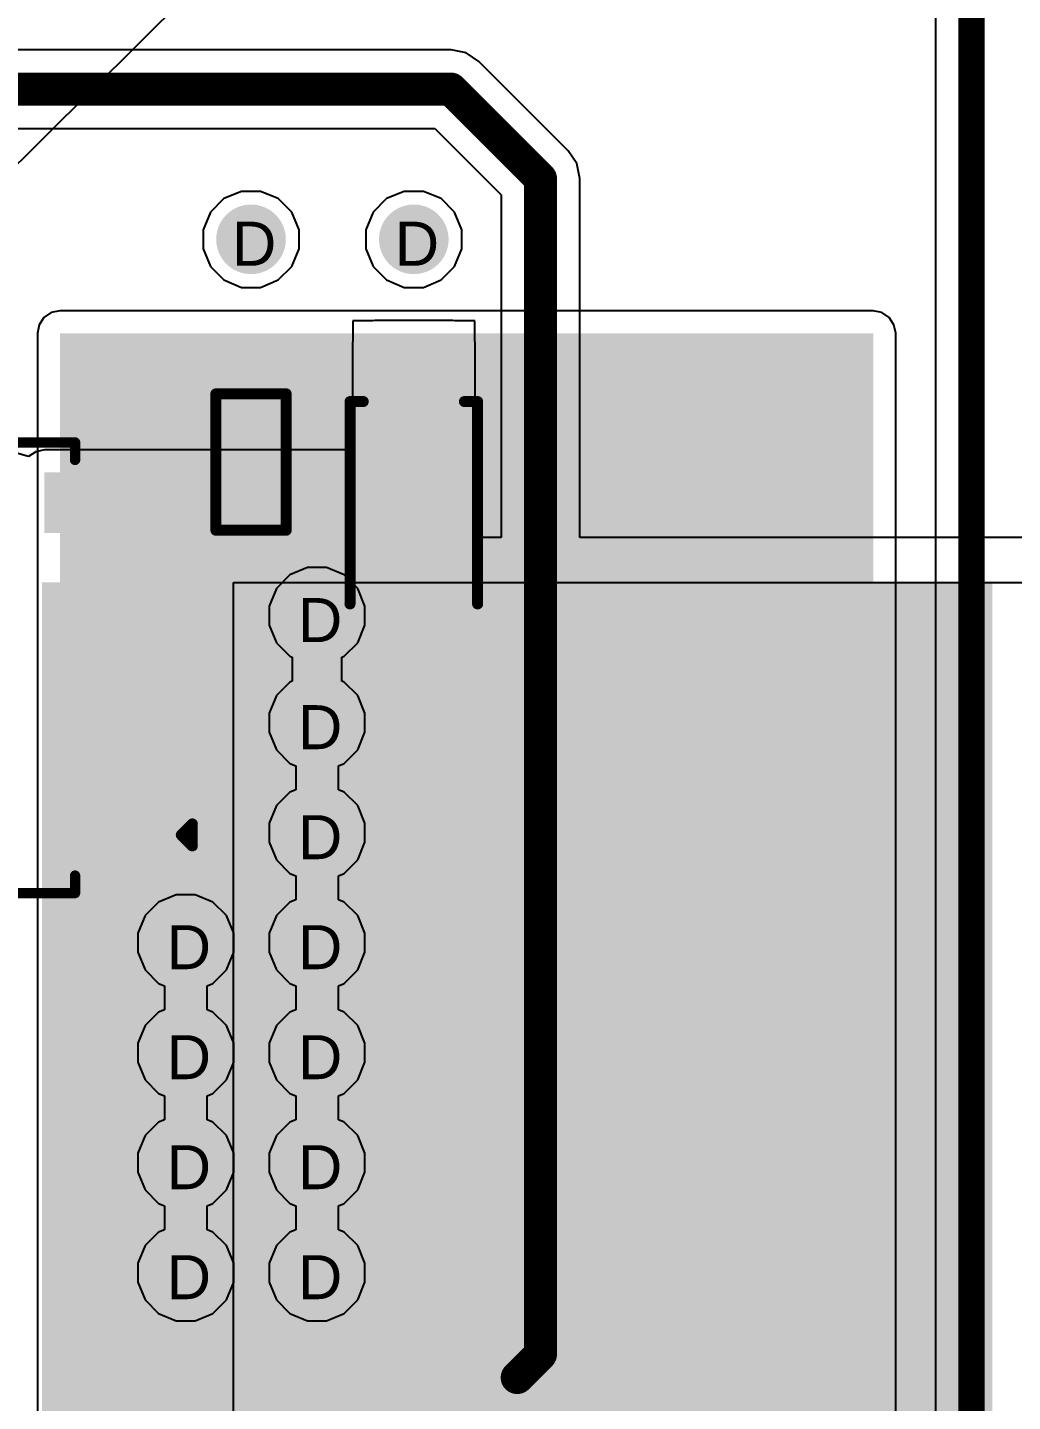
# Model space of a CAD drawing. Header units: inches. Extents: x 0 to 5401, y 0 to 5414.
# Drawn here: x 14.72 to 26.09, y 59.27 to 75.13 of the extents above; entities that cross this region are included whole.
import ezdxf

# ---------------------------------------------------------------- set-up
doc = ezdxf.new("R2010")
doc.units = ezdxf.units.IN
for name, color, linetype in [('Bottom Layer', 5, 'Continuous'), ('Bottom Solder', 6, 'Continuous'), ('Drill Drawing', 1, 'Continuous'), ('Layer 1', 16, 'Continuous'), ('Layer 2', 76, 'Continuous'), ('Top Layer', 1, 'Continuous'), ('Top Overlay', 2, 'Continuous'), ('Top Paste', 8, 'Continuous'), ('Top Solder', 216, 'Continuous'), ('Via Holes', 16, 'Continuous')]:
    doc.layers.add(name, color=color, linetype=linetype)
doc.styles.add('Arial', font='', dxfattribs={"height": 0.2})
doc.styles.get('Arial').set_extended_font_data('Arial')

# ---------------------------------------------------------------- blocks, each defined once
blk = doc.blocks.new('P____PAK_SO_8_1')
at = {"layer": 'Top Layer'}
for points in [[(-1.388, 2.255), (-1.388, 1.555), (-2.538, 1.555), (-2.538, 2.255)], [(-1.392, 0.985), (-1.392, 0.285), (-2.542, 0.285), (-2.542, 0.985)], [(-1.392, -0.285), (-1.392, -0.985), (-2.542, -0.985), (-2.542, -0.285)], [(-1.388, -1.555), (-1.388, -2.255), (-2.538, -2.255), (-2.538, -1.555)]]:
    blk.add_hatch(color=1, dxfattribs=at).paths.add_polyline_path(points)
at = {"layer": 'Top Paste'}
for points in [[(-1.388, 2.255), (-1.388, 1.555), (-2.538, 1.555), (-2.538, 2.255)], [(-1.392, 0.985), (-1.392, 0.285), (-2.542, 0.285), (-2.542, 0.985)], [(-1.392, -0.285), (-1.392, -0.985), (-2.542, -0.985), (-2.542, -0.285)], [(-1.388, -1.555), (-1.388, -2.255), (-2.538, -2.255), (-2.538, -1.555)]]:
    blk.add_hatch(color=8, dxfattribs=at).paths.add_polyline_path(points)
at = {"layer": 'Top Solder'}
for points in [[(-1.337, 2.306), (-1.337, 1.504), (-2.588, 1.504), (-2.588, 2.306)], [(-1.342, 1.036), (-1.342, 0.234), (-2.593, 0.234), (-2.593, 1.036)], [(-1.342, -0.234), (-1.342, -1.036), (-2.593, -1.036), (-2.593, -0.234)], [(-1.337, -1.504), (-1.337, -2.306), (-2.588, -2.306), (-2.588, -1.504)]]:
    blk.add_hatch(color=216, dxfattribs=at).paths.add_polyline_path(points)
at = {"layer": 'Top Overlay'}
for points in [[(-1.447, 2.601, 0.12, 0.12, 0), (-1.447, 2.4, 0.12, 0.12, 0)], [(2.853, 2.601, 0.12, 0.12, 0), (-1.447, 2.601, 0.12, 0.12, 0)], [(-2.801, 2.057, 0.127, 0.127, 0), (-2.801, 1.803, 0.127, 0.127, 0)], [(-2.674, 1.93, 0.127, 0.127, 0), (-2.801, 2.057, 0.127, 0.127, 0)], [(-2.674, 1.93, 0.127, 0.127, 0), (-2.801, 1.803, 0.127, 0.127, 0)], [(-1.447, -2.4, 0.12, 0.12, 0), (-1.447, -2.601, 0.12, 0.12, 0)], [(2.853, -2.601, 0.12, 0.12, 0), (-1.447, -2.601, 0.12, 0.12, 0)]]:
    blk.add_lwpolyline(points, format="xyseb", dxfattribs=at)
for points in [[(-1.477, 2.601, 0.06, 0.06, 1), (-1.417, 2.601, 0.06, 0.06, 1)], [(-1.477, 2.601, 0.06, 0.06, 1), (-1.417, 2.601, 0.06, 0.06, 1)], [(-1.477, 2.4, 0.06, 0.06, 1), (-1.417, 2.4, 0.06, 0.06, 1)], [(-2.833, 2.057, 0.0635, 0.0635, 1), (-2.769, 2.057, 0.0635, 0.0635, 1)], [(-2.833, 2.057, 0.0635, 0.0635, 1), (-2.769, 2.057, 0.0635, 0.0635, 1)], [(-2.706, 1.93, 0.0635, 0.0635, 1), (-2.642, 1.93, 0.0635, 0.0635, 1)], [(-2.706, 1.93, 0.0635, 0.0635, 1), (-2.642, 1.93, 0.0635, 0.0635, 1)], [(-2.833, 1.803, 0.0635, 0.0635, 1), (-2.769, 1.803, 0.0635, 0.0635, 1)], [(-2.833, 1.803, 0.0635, 0.0635, 1), (-2.769, 1.803, 0.0635, 0.0635, 1)], [(-1.477, -2.4, 0.06, 0.06, 1), (-1.417, -2.4, 0.06, 0.06, 1)], [(-1.477, -2.601, 0.06, 0.06, 1), (-1.417, -2.601, 0.06, 0.06, 1)], [(-1.477, -2.601, 0.06, 0.06, 1), (-1.417, -2.601, 0.06, 0.06, 1)]]:
    blk.add_lwpolyline(points, format="xyseb", close=True, dxfattribs=at)
at = {"layer": 'Top Solder'}
blk.add_line((2.629, -2.439), (-5387.451, -5346.576), dxfattribs=at)
blk = doc.blocks.new('R___0402_2')
at = {"layer": 'Top Layer'}
for points in [[(-0.699, -0.318), (-0.699, 0.317), (-0.241, 0.317), (-0.241, -0.318)], [(0.241, -0.318), (0.241, 0.317), (0.699, 0.317), (0.699, -0.318)]]:
    blk.add_hatch(color=1, dxfattribs=at).paths.add_polyline_path(points)
at = {"layer": 'Top Paste'}
for points in [[(-0.699, -0.318), (-0.699, 0.317), (-0.241, 0.317), (-0.241, -0.318)], [(0.241, -0.318), (0.241, 0.317), (0.699, 0.317), (0.699, -0.318)]]:
    blk.add_hatch(color=8, dxfattribs=at).paths.add_polyline_path(points)
at = {"layer": 'Top Solder'}
for points in [[(-0.754, -0.373), (-0.754, 0.373), (-0.186, 0.373), (-0.186, -0.373)], [(0.186, -0.373), (0.186, 0.373), (0.754, 0.373), (0.754, -0.373)]]:
    blk.add_hatch(color=216, dxfattribs=at).paths.add_polyline_path(points)
at = {"layer": 'Top Overlay'}
for points in [[(0.787, 0.406, 0.127, 0.127, 0), (-0.787, 0.406, 0.127, 0.127, 0)], [(-0.787, -0.406, 0.127, 0.127, 0), (-0.787, 0.406, 0.127, 0.127, 0)], [(0.787, -0.406, 0.127, 0.127, 0), (0.787, 0.406, 0.127, 0.127, 0)], [(0.787, -0.406, 0.127, 0.127, 0), (-0.787, -0.406, 0.127, 0.127, 0)], [(0.813, -0.432, 0.00323, 0.00323, 0), (-0.813, -0.432, 0.00323, 0.00323, 0)]]:
    blk.add_lwpolyline(points, format="xyseb", dxfattribs=at)
for points in [[(-0.819, 0.406, 0.0635, 0.0635, 1), (-0.756, 0.406, 0.0635, 0.0635, 1)], [(-0.819, 0.406, 0.0635, 0.0635, 1), (-0.756, 0.406, 0.0635, 0.0635, 1)], [(0.756, 0.406, 0.0635, 0.0635, 1), (0.819, 0.406, 0.0635, 0.0635, 1)], [(0.756, 0.406, 0.0635, 0.0635, 1), (0.819, 0.406, 0.0635, 0.0635, 1)], [(-0.819, -0.406, 0.0635, 0.0635, 1), (-0.756, -0.406, 0.0635, 0.0635, 1)], [(-0.819, -0.406, 0.0635, 0.0635, 1), (-0.756, -0.406, 0.0635, 0.0635, 1)], [(-0.814, -0.432, 0.00161, 0.00161, 1), (-0.812, -0.432, 0.00161, 0.00161, 1)], [(0.756, -0.406, 0.0635, 0.0635, 1), (0.819, -0.406, 0.0635, 0.0635, 1)], [(0.756, -0.406, 0.0635, 0.0635, 1), (0.819, -0.406, 0.0635, 0.0635, 1)], [(0.812, -0.432, 0.00161, 0.00161, 1), (0.814, -0.432, 0.00161, 0.00161, 1)]]:
    blk.add_lwpolyline(points, format="xyseb", close=True, dxfattribs=at)
blk = doc.blocks.new('SOD_123_3')
at = {"layer": 'Top Layer'}
for points in [[(-1.1, 0.45), (-1.1, -0.45), (-2.05, -0.45), (-2.05, 0.45)], [(2.05, 0.45), (2.05, -0.45), (1.1, -0.45), (1.1, 0.45)]]:
    blk.add_hatch(color=1, dxfattribs=at).paths.add_polyline_path(points)
at = {"layer": 'Top Overlay'}
for points in [[(0.965, 0.508), (2.819, 0.508), (2.819, 0.8), (0.965, 0.8)], [(2.12, -0.782), (2.819, -0.782), (2.819, 0.793), (2.12, 0.793)], [(0.965, -0.8), (2.819, -0.8), (2.819, -0.508), (0.965, -0.508)]]:
    blk.add_hatch(color=2, dxfattribs=at).paths.add_polyline_path(points)
at = {"layer": 'Top Paste'}
for points in [[(-1.1, 0.45), (-1.1, -0.45), (-2.05, -0.45), (-2.05, 0.45)], [(2.05, 0.45), (2.05, -0.45), (1.1, -0.45), (1.1, 0.45)]]:
    blk.add_hatch(color=8, dxfattribs=at).paths.add_polyline_path(points)
at = {"layer": 'Top Solder'}
for points in [[(-0.998, 0.552), (-0.998, -0.552), (-2.152, -0.552), (-2.152, 0.552)], [(2.152, 0.552), (2.152, -0.552), (0.998, -0.552), (0.998, 0.552)]]:
    blk.add_hatch(color=216, dxfattribs=at).paths.add_polyline_path(points)
at = {"layer": 'Top Overlay'}
for points in [[(0.965, 0.737, 0.127, 0.127, 0), (-1.372, 0.737, 0.127, 0.127, 0)], [(-1.372, 0.584, 0.127, 0.127, 0), (-1.372, 0.737, 0.127, 0.127, 0)], [(-1.372, -0.737, 0.127, 0.127, 0), (-1.372, -0.584, 0.127, 0.127, 0)], [(0.965, -0.737, 0.127, 0.127, 0), (-1.372, -0.737, 0.127, 0.127, 0)]]:
    blk.add_lwpolyline(points, format="xyseb", dxfattribs=at)
for points in [[(-1.403, 0.737, 0.0635, 0.0635, 1), (-1.34, 0.737, 0.0635, 0.0635, 1)], [(-1.403, 0.737, 0.0635, 0.0635, 1), (-1.34, 0.737, 0.0635, 0.0635, 1)], [(0.933, 0.737, 0.0635, 0.0635, 1), (0.997, 0.737, 0.0635, 0.0635, 1)], [(-1.403, 0.584, 0.0635, 0.0635, 1), (-1.34, 0.584, 0.0635, 0.0635, 1)], [(-1.403, -0.584, 0.0635, 0.0635, 1), (-1.34, -0.584, 0.0635, 0.0635, 1)], [(-1.403, -0.737, 0.0635, 0.0635, 1), (-1.34, -0.737, 0.0635, 0.0635, 1)], [(-1.403, -0.737, 0.0635, 0.0635, 1), (-1.34, -0.737, 0.0635, 0.0635, 1)], [(0.933, -0.737, 0.0635, 0.0635, 1), (0.997, -0.737, 0.0635, 0.0635, 1)]]:
    blk.add_lwpolyline(points, format="xyseb", close=True, dxfattribs=at)

msp = doc.modelspace()

# ---------------------------------------------------------------- hatches: boundary and pattern name
at = {"layer": 'Bottom Layer'}
h = msp.add_hatch(color=5, dxfattribs=at)
edge = h.paths.add_edge_path()
edge.add_arc((17.297, 72.688), 0.3, 0, 360)
h = msp.add_hatch(color=5, dxfattribs=at)
edge = h.paths.add_edge_path()
edge.add_arc((19.177, 72.688), 0.3, 0, 360)
msp.add_hatch(color=5, dxfattribs=at).paths.add_polyline_path([(15.089, 45.802), (24.483, 45.802), (24.483, 71.603), (15.089, 71.603)])
h = msp.add_hatch(color=5, dxfattribs=at)
edge = h.paths.add_edge_path()
edge.add_arc((18.059, 68.344), 0.3, 0, 360)
h = msp.add_hatch(color=5, dxfattribs=at)
edge = h.paths.add_edge_path()
edge.add_arc((18.059, 67.107), 0.3, 0, 360)
h = msp.add_hatch(color=5, dxfattribs=at)
edge = h.paths.add_edge_path()
edge.add_arc((18.059, 65.837), 0.3, 0, 360)
h = msp.add_hatch(color=5, dxfattribs=at)
edge = h.paths.add_edge_path()
edge.add_arc((16.543, 64.567), 0.3, 0, 360)
h = msp.add_hatch(color=5, dxfattribs=at)
edge = h.paths.add_edge_path()
edge.add_arc((18.059, 64.567), 0.3, 0, 360)
h = msp.add_hatch(color=5, dxfattribs=at)
edge = h.paths.add_edge_path()
edge.add_arc((16.543, 63.297), 0.3, 0, 360)
h = msp.add_hatch(color=5, dxfattribs=at)
edge = h.paths.add_edge_path()
edge.add_arc((18.059, 63.297), 0.3, 0, 360)
h = msp.add_hatch(color=5, dxfattribs=at)
edge = h.paths.add_edge_path()
edge.add_arc((16.543, 62.027), 0.3, 0, 360)
h = msp.add_hatch(color=5, dxfattribs=at)
edge = h.paths.add_edge_path()
edge.add_arc((18.059, 62.027), 0.3, 0, 360)
h = msp.add_hatch(color=5, dxfattribs=at)
edge = h.paths.add_edge_path()
edge.add_arc((16.543, 60.757), 0.3, 0, 360)
h = msp.add_hatch(color=5, dxfattribs=at)
edge = h.paths.add_edge_path()
edge.add_arc((18.059, 60.757), 0.3, 0, 360)
at = {"layer": 'Bottom Solder'}
h = msp.add_hatch(color=6, dxfattribs=at)
edge = h.paths.add_edge_path()
edge.add_arc((17.297, 72.688), 0.402, 0, 360)
h = msp.add_hatch(color=6, dxfattribs=at)
edge = h.paths.add_edge_path()
edge.add_arc((19.177, 72.688), 0.402, 0, 360)
h = msp.add_hatch(color=6, dxfattribs=at)
edge = h.paths.add_edge_path()
edge.add_arc((18.059, 68.344), 0.402, 0, 360)
h = msp.add_hatch(color=6, dxfattribs=at)
edge = h.paths.add_edge_path()
edge.add_arc((18.059, 67.107), 0.402, 0, 360)
h = msp.add_hatch(color=6, dxfattribs=at)
edge = h.paths.add_edge_path()
edge.add_arc((18.059, 65.837), 0.402, 0, 360)
h = msp.add_hatch(color=6, dxfattribs=at)
edge = h.paths.add_edge_path()
edge.add_arc((16.543, 64.567), 0.402, 0, 360)
h = msp.add_hatch(color=6, dxfattribs=at)
edge = h.paths.add_edge_path()
edge.add_arc((18.059, 64.567), 0.402, 0, 360)
h = msp.add_hatch(color=6, dxfattribs=at)
edge = h.paths.add_edge_path()
edge.add_arc((16.543, 63.297), 0.402, 0, 360)
h = msp.add_hatch(color=6, dxfattribs=at)
edge = h.paths.add_edge_path()
edge.add_arc((18.059, 63.297), 0.402, 0, 360)
h = msp.add_hatch(color=6, dxfattribs=at)
edge = h.paths.add_edge_path()
edge.add_arc((16.543, 62.027), 0.402, 0, 360)
h = msp.add_hatch(color=6, dxfattribs=at)
edge = h.paths.add_edge_path()
edge.add_arc((18.059, 62.027), 0.402, 0, 360)
h = msp.add_hatch(color=6, dxfattribs=at)
edge = h.paths.add_edge_path()
edge.add_arc((16.543, 60.757), 0.402, 0, 360)
h = msp.add_hatch(color=6, dxfattribs=at)
edge = h.paths.add_edge_path()
edge.add_arc((18.059, 60.757), 0.402, 0, 360)
at = {"layer": 'Layer 1'}
h = msp.add_hatch(color=16, dxfattribs=at)
edge = h.paths.add_edge_path()
edge.add_arc((17.297, 72.688), 0.3, 0, 360)
h = msp.add_hatch(color=16, dxfattribs=at)
edge = h.paths.add_edge_path()
edge.add_arc((19.177, 72.688), 0.3, 0, 360)
h = msp.add_hatch(color=16, dxfattribs=at)
edge = h.paths.add_edge_path()
edge.add_arc((18.059, 68.344), 0.3, 0, 360)
h = msp.add_hatch(color=16, dxfattribs=at)
edge = h.paths.add_edge_path()
edge.add_arc((18.059, 67.107), 0.3, 0, 360)
h = msp.add_hatch(color=16, dxfattribs=at)
edge = h.paths.add_edge_path()
edge.add_arc((18.059, 65.837), 0.3, 0, 360)
h = msp.add_hatch(color=16, dxfattribs=at)
edge = h.paths.add_edge_path()
edge.add_arc((16.543, 64.567), 0.3, 0, 360)
h = msp.add_hatch(color=16, dxfattribs=at)
edge = h.paths.add_edge_path()
edge.add_arc((18.059, 64.567), 0.3, 0, 360)
h = msp.add_hatch(color=16, dxfattribs=at)
edge = h.paths.add_edge_path()
edge.add_arc((16.543, 63.297), 0.3, 0, 360)
h = msp.add_hatch(color=16, dxfattribs=at)
edge = h.paths.add_edge_path()
edge.add_arc((18.059, 63.297), 0.3, 0, 360)
h = msp.add_hatch(color=16, dxfattribs=at)
edge = h.paths.add_edge_path()
edge.add_arc((16.543, 62.027), 0.3, 0, 360)
h = msp.add_hatch(color=16, dxfattribs=at)
edge = h.paths.add_edge_path()
edge.add_arc((18.059, 62.027), 0.3, 0, 360)
h = msp.add_hatch(color=16, dxfattribs=at)
edge = h.paths.add_edge_path()
edge.add_arc((16.543, 60.757), 0.3, 0, 360)
h = msp.add_hatch(color=16, dxfattribs=at)
edge = h.paths.add_edge_path()
edge.add_arc((18.059, 60.757), 0.3, 0, 360)
at = {"layer": 'Layer 2'}
h = msp.add_hatch(color=76, dxfattribs=at)
edge = h.paths.add_edge_path()
edge.add_arc((17.297, 72.688), 0.3, 0, 360)
h = msp.add_hatch(color=76, dxfattribs=at)
edge = h.paths.add_edge_path()
edge.add_arc((19.177, 72.688), 0.3, 0, 360)
h = msp.add_hatch(color=76, dxfattribs=at)
edge = h.paths.add_edge_path()
edge.add_arc((18.059, 68.344), 0.3, 0, 360)
h = msp.add_hatch(color=76, dxfattribs=at)
edge = h.paths.add_edge_path()
edge.add_arc((18.059, 67.107), 0.3, 0, 360)
h = msp.add_hatch(color=76, dxfattribs=at)
edge = h.paths.add_edge_path()
edge.add_arc((18.059, 65.837), 0.3, 0, 360)
h = msp.add_hatch(color=76, dxfattribs=at)
edge = h.paths.add_edge_path()
edge.add_arc((16.543, 64.567), 0.3, 0, 360)
h = msp.add_hatch(color=76, dxfattribs=at)
edge = h.paths.add_edge_path()
edge.add_arc((18.059, 64.567), 0.3, 0, 360)
h = msp.add_hatch(color=76, dxfattribs=at)
edge = h.paths.add_edge_path()
edge.add_arc((16.543, 63.297), 0.3, 0, 360)
h = msp.add_hatch(color=76, dxfattribs=at)
edge = h.paths.add_edge_path()
edge.add_arc((18.059, 63.297), 0.3, 0, 360)
h = msp.add_hatch(color=76, dxfattribs=at)
edge = h.paths.add_edge_path()
edge.add_arc((16.543, 62.027), 0.3, 0, 360)
h = msp.add_hatch(color=76, dxfattribs=at)
edge = h.paths.add_edge_path()
edge.add_arc((18.059, 62.027), 0.3, 0, 360)
h = msp.add_hatch(color=76, dxfattribs=at)
edge = h.paths.add_edge_path()
edge.add_arc((16.543, 60.757), 0.3, 0, 360)
h = msp.add_hatch(color=76, dxfattribs=at)
edge = h.paths.add_edge_path()
edge.add_arc((18.059, 60.757), 0.3, 0, 360)
at = {"layer": 'Top Layer'}
h = msp.add_hatch(color=1, dxfattribs=at)
edge = h.paths.add_edge_path()
edge.add_arc((17.297, 72.688), 0.3, 0, 360)
h = msp.add_hatch(color=1, dxfattribs=at)
edge = h.paths.add_edge_path()
edge.add_arc((19.177, 72.688), 0.3, 0, 360)
for points in [[(18.727, 69.297), (19.627, 69.297), (19.627, 71.494), (18.727, 71.494)], [(14.91, 69.297), (19.627, 69.297), (19.627, 69.997), (14.91, 69.997)], [(14.884, 50.368), (25.857, 50.368), (25.857, 68.727), (14.884, 68.727)]]:
    msp.add_hatch(color=1, dxfattribs=at).paths.add_polyline_path(points)
h = msp.add_hatch(color=1, dxfattribs=at)
edge = h.paths.add_edge_path()
edge.add_arc((18.059, 68.344), 0.3, 0, 360)
h = msp.add_hatch(color=1, dxfattribs=at)
edge = h.paths.add_edge_path()
edge.add_arc((18.059, 67.107), 0.3, 0, 360)
h = msp.add_hatch(color=1, dxfattribs=at)
edge = h.paths.add_edge_path()
edge.add_arc((18.059, 65.837), 0.3, 0, 360)
h = msp.add_hatch(color=1, dxfattribs=at)
edge = h.paths.add_edge_path()
edge.add_arc((16.543, 64.567), 0.3, 0, 360)
h = msp.add_hatch(color=1, dxfattribs=at)
edge = h.paths.add_edge_path()
edge.add_arc((18.059, 64.567), 0.3, 0, 360)
h = msp.add_hatch(color=1, dxfattribs=at)
edge = h.paths.add_edge_path()
edge.add_arc((16.543, 63.297), 0.3, 0, 360)
h = msp.add_hatch(color=1, dxfattribs=at)
edge = h.paths.add_edge_path()
edge.add_arc((18.059, 63.297), 0.3, 0, 360)
h = msp.add_hatch(color=1, dxfattribs=at)
edge = h.paths.add_edge_path()
edge.add_arc((16.543, 62.027), 0.3, 0, 360)
h = msp.add_hatch(color=1, dxfattribs=at)
edge = h.paths.add_edge_path()
edge.add_arc((18.059, 62.027), 0.3, 0, 360)
h = msp.add_hatch(color=1, dxfattribs=at)
edge = h.paths.add_edge_path()
edge.add_arc((16.543, 60.757), 0.3, 0, 360)
h = msp.add_hatch(color=1, dxfattribs=at)
edge = h.paths.add_edge_path()
edge.add_arc((18.059, 60.757), 0.3, 0, 360)
at = {"layer": 'Top Solder'}
h = msp.add_hatch(color=216, dxfattribs=at)
edge = h.paths.add_edge_path()
edge.add_arc((17.297, 72.688), 0.402, 0, 360)
h = msp.add_hatch(color=216, dxfattribs=at)
edge = h.paths.add_edge_path()
edge.add_arc((19.177, 72.688), 0.402, 0, 360)
h = msp.add_hatch(color=216, dxfattribs=at)
edge = h.paths.add_edge_path()
edge.add_arc((18.059, 68.344), 0.402, 0, 360)
h = msp.add_hatch(color=216, dxfattribs=at)
edge = h.paths.add_edge_path()
edge.add_arc((18.059, 67.107), 0.402, 0, 360)
h = msp.add_hatch(color=216, dxfattribs=at)
edge = h.paths.add_edge_path()
edge.add_arc((18.059, 65.837), 0.402, 0, 360)
h = msp.add_hatch(color=216, dxfattribs=at)
edge = h.paths.add_edge_path()
edge.add_arc((16.543, 64.567), 0.402, 0, 360)
h = msp.add_hatch(color=216, dxfattribs=at)
edge = h.paths.add_edge_path()
edge.add_arc((18.059, 64.567), 0.402, 0, 360)
h = msp.add_hatch(color=216, dxfattribs=at)
edge = h.paths.add_edge_path()
edge.add_arc((16.543, 63.297), 0.402, 0, 360)
h = msp.add_hatch(color=216, dxfattribs=at)
edge = h.paths.add_edge_path()
edge.add_arc((18.059, 63.297), 0.402, 0, 360)
h = msp.add_hatch(color=216, dxfattribs=at)
edge = h.paths.add_edge_path()
edge.add_arc((16.543, 62.027), 0.402, 0, 360)
h = msp.add_hatch(color=216, dxfattribs=at)
edge = h.paths.add_edge_path()
edge.add_arc((18.059, 62.027), 0.402, 0, 360)
h = msp.add_hatch(color=216, dxfattribs=at)
edge = h.paths.add_edge_path()
edge.add_arc((16.543, 60.757), 0.402, 0, 360)
h = msp.add_hatch(color=216, dxfattribs=at)
edge = h.paths.add_edge_path()
edge.add_arc((18.059, 60.757), 0.402, 0, 360)
at = {"layer": 'Via Holes'}
h = msp.add_hatch(color=7, dxfattribs=at)
edge = h.paths.add_edge_path()
edge.add_arc((17.297, 72.688), 0.15, 0, 360)
h = msp.add_hatch(color=7, dxfattribs=at)
edge = h.paths.add_edge_path()
edge.add_arc((19.177, 72.688), 0.15, 0, 360)
h = msp.add_hatch(color=7, dxfattribs=at)
edge = h.paths.add_edge_path()
edge.add_arc((18.059, 68.344), 0.15, 0, 360)
h = msp.add_hatch(color=7, dxfattribs=at)
edge = h.paths.add_edge_path()
edge.add_arc((18.059, 67.107), 0.15, 0, 360)
h = msp.add_hatch(color=7, dxfattribs=at)
edge = h.paths.add_edge_path()
edge.add_arc((18.059, 65.837), 0.15, 0, 360)
h = msp.add_hatch(color=7, dxfattribs=at)
edge = h.paths.add_edge_path()
edge.add_arc((16.543, 64.567), 0.15, 0, 360)
h = msp.add_hatch(color=7, dxfattribs=at)
edge = h.paths.add_edge_path()
edge.add_arc((18.059, 64.567), 0.15, 0, 360)
h = msp.add_hatch(color=7, dxfattribs=at)
edge = h.paths.add_edge_path()
edge.add_arc((16.543, 63.297), 0.15, 0, 360)
h = msp.add_hatch(color=7, dxfattribs=at)
edge = h.paths.add_edge_path()
edge.add_arc((18.059, 63.297), 0.15, 0, 360)
h = msp.add_hatch(color=7, dxfattribs=at)
edge = h.paths.add_edge_path()
edge.add_arc((16.543, 62.027), 0.15, 0, 360)
h = msp.add_hatch(color=7, dxfattribs=at)
edge = h.paths.add_edge_path()
edge.add_arc((18.059, 62.027), 0.15, 0, 360)
h = msp.add_hatch(color=7, dxfattribs=at)
edge = h.paths.add_edge_path()
edge.add_arc((16.543, 60.757), 0.15, 0, 360)
h = msp.add_hatch(color=7, dxfattribs=at)
edge = h.paths.add_edge_path()
edge.add_arc((18.059, 60.757), 0.15, 0, 360)

# ---------------------------------------------------------------- linework, layer by layer
at = {"layer": 'Bottom Layer'}
for p, q in [((25.203, 79.624), (25.203, 23.56)), ((14.906, 71.786), (14.85, 71.702)), ((14.99, 71.842), (14.906, 71.786)), ((15.089, 71.862), (14.99, 71.842)), ((24.483, 71.862), (15.089, 71.862)), ((24.582, 71.842), (24.483, 71.862)), ((24.666, 71.786), (24.582, 71.842)), ((24.722, 71.702), (24.666, 71.786)), ((14.85, 71.702), (14.83, 71.603)), ((14.83, 71.603), (14.83, 45.802)), ((24.742, 71.603), (24.722, 71.702)), ((24.742, 45.802), (24.742, 71.603))]:
    msp.add_line(p, q, dxfattribs=at)
msp.add_lwpolyline([(25.618, 23.389, 0.305, 0.305, 0), (25.618, 79.624, 0.305, 0.305, 0)], format="xyseb", dxfattribs=at)
at = {"layer": 'Layer 1'}
for p, q in [((17.949, 68.898), (17.746, 68.813)), ((18.17, 68.898), (17.949, 68.898)), ((18.373, 68.813), (18.17, 68.898)), ((17.746, 68.813), (17.59, 68.658)), ((18.529, 68.658), (18.373, 68.813)), ((17.59, 68.658), (17.505, 68.454)), ((18.613, 68.454), (18.529, 68.658)), ((17.505, 68.454), (17.505, 68.234)), ((18.613, 68.234), (18.613, 68.454)), ((17.505, 68.234), (17.59, 68.03)), ((18.529, 68.03), (18.613, 68.234)), ((17.59, 68.03), (17.746, 67.874)), ((18.373, 67.874), (18.529, 68.03)), ((17.746, 67.874), (17.773, 67.863)), ((17.773, 67.863), (17.773, 67.588)), ((18.346, 67.863), (18.373, 67.874)), ((18.346, 67.588), (18.346, 67.863)), ((17.773, 67.588), (17.746, 67.576)), ((18.373, 67.576), (18.346, 67.588)), ((17.746, 67.576), (17.59, 67.421)), ((18.529, 67.421), (18.373, 67.576)), ((17.59, 67.421), (17.505, 67.217)), ((18.613, 67.217), (18.529, 67.421)), ((17.505, 67.217), (17.505, 66.997)), ((18.613, 66.997), (18.613, 67.217)), ((17.505, 66.997), (17.59, 66.793)), ((18.529, 66.793), (18.613, 66.997)), ((17.59, 66.793), (17.746, 66.637)), ((18.373, 66.637), (18.529, 66.793)), ((17.746, 66.637), (17.813, 66.609)), ((18.306, 66.609), (18.373, 66.637)), ((17.813, 66.609), (17.813, 66.334)), ((18.306, 66.334), (18.306, 66.609)), ((17.813, 66.334), (17.746, 66.306)), ((18.373, 66.306), (18.306, 66.334)), ((17.746, 66.306), (17.59, 66.151)), ((18.529, 66.151), (18.373, 66.306)), ((17.59, 66.151), (17.505, 65.947)), ((18.613, 65.947), (18.529, 66.151)), ((17.505, 65.947), (17.505, 65.727)), ((18.613, 65.727), (18.613, 65.947)), ((17.505, 65.727), (17.59, 65.523)), ((18.529, 65.523), (18.613, 65.727)), ((17.59, 65.523), (17.746, 65.367)), ((18.373, 65.367), (18.529, 65.523)), ((17.746, 65.367), (17.813, 65.339)), ((18.306, 65.339), (18.373, 65.367)), ((17.813, 65.339), (17.813, 65.064)), ((18.306, 65.064), (18.306, 65.339)), ((16.432, 65.121), (16.229, 65.036)), ((16.653, 65.121), (16.432, 65.121)), ((16.857, 65.036), (16.653, 65.121)), ((17.813, 65.064), (17.746, 65.036)), ((18.373, 65.036), (18.306, 65.064)), ((16.229, 65.036), (16.073, 64.881)), ((17.012, 64.881), (16.857, 65.036)), ((17.746, 65.036), (17.59, 64.881)), ((18.529, 64.881), (18.373, 65.036)), ((16.073, 64.881), (15.989, 64.677)), ((17.097, 64.677), (17.012, 64.881)), ((17.59, 64.881), (17.505, 64.677)), ((18.613, 64.677), (18.529, 64.881)), ((15.989, 64.677), (15.989, 64.457)), ((17.097, 64.457), (17.097, 64.677)), ((17.505, 64.677), (17.505, 64.457)), ((18.613, 64.457), (18.613, 64.677)), ((15.989, 64.457), (16.073, 64.253)), ((17.012, 64.253), (17.097, 64.457)), ((17.505, 64.457), (17.59, 64.253)), ((18.529, 64.253), (18.613, 64.457)), ((16.073, 64.253), (16.229, 64.097)), ((16.857, 64.097), (17.012, 64.253)), ((17.59, 64.253), (17.746, 64.097)), ((18.373, 64.097), (18.529, 64.253)), ((16.229, 64.097), (16.296, 64.069)), ((16.789, 64.069), (16.857, 64.097)), ((17.746, 64.097), (17.813, 64.069)), ((18.306, 64.069), (18.373, 64.097)), ((16.296, 64.069), (16.296, 63.794)), ((16.789, 63.794), (16.789, 64.069)), ((17.813, 64.069), (17.813, 63.794)), ((18.306, 63.794), (18.306, 64.069)), ((16.296, 63.794), (16.229, 63.766)), ((16.857, 63.766), (16.789, 63.794)), ((17.813, 63.794), (17.746, 63.766)), ((18.373, 63.766), (18.306, 63.794)), ((16.229, 63.766), (16.073, 63.611)), ((17.012, 63.611), (16.857, 63.766)), ((17.746, 63.766), (17.59, 63.611)), ((18.529, 63.611), (18.373, 63.766)), ((16.073, 63.611), (15.989, 63.407)), ((17.097, 63.407), (17.012, 63.611)), ((17.59, 63.611), (17.505, 63.407)), ((18.613, 63.407), (18.529, 63.611)), ((15.989, 63.407), (15.989, 63.187)), ((17.097, 63.187), (17.097, 63.407)), ((17.505, 63.407), (17.505, 63.187)), ((18.613, 63.187), (18.613, 63.407)), ((15.989, 63.187), (16.073, 62.983)), ((17.012, 62.983), (17.097, 63.187)), ((17.505, 63.187), (17.59, 62.983)), ((18.529, 62.983), (18.613, 63.187)), ((16.073, 62.983), (16.229, 62.827)), ((16.857, 62.827), (17.012, 62.983)), ((17.59, 62.983), (17.746, 62.827)), ((18.373, 62.827), (18.529, 62.983)), ((16.229, 62.827), (16.296, 62.799)), ((16.789, 62.799), (16.857, 62.827)), ((17.746, 62.827), (17.813, 62.799)), ((18.306, 62.799), (18.373, 62.827)), ((16.296, 62.799), (16.296, 62.524)), ((16.789, 62.524), (16.789, 62.799)), ((17.813, 62.799), (17.813, 62.524)), ((18.306, 62.524), (18.306, 62.799)), ((16.296, 62.524), (16.229, 62.496)), ((16.857, 62.496), (16.789, 62.524)), ((17.813, 62.524), (17.746, 62.496)), ((18.373, 62.496), (18.306, 62.524)), ((16.229, 62.496), (16.073, 62.341)), ((17.012, 62.341), (16.857, 62.496)), ((17.746, 62.496), (17.59, 62.341)), ((18.529, 62.341), (18.373, 62.496)), ((16.073, 62.341), (15.989, 62.137)), ((17.097, 62.137), (17.012, 62.341)), ((17.59, 62.341), (17.505, 62.137)), ((18.613, 62.137), (18.529, 62.341)), ((15.989, 62.137), (15.989, 61.917)), ((17.097, 61.917), (17.097, 62.137)), ((17.505, 62.137), (17.505, 61.917)), ((18.613, 61.917), (18.613, 62.137)), ((15.989, 61.917), (16.073, 61.713)), ((17.012, 61.713), (17.097, 61.917)), ((17.505, 61.917), (17.59, 61.713)), ((18.529, 61.713), (18.613, 61.917)), ((16.073, 61.713), (16.229, 61.557)), ((16.857, 61.557), (17.012, 61.713)), ((17.59, 61.713), (17.746, 61.557)), ((18.373, 61.557), (18.529, 61.713)), ((16.229, 61.557), (16.296, 61.529)), ((16.789, 61.529), (16.857, 61.557)), ((17.746, 61.557), (17.813, 61.529)), ((18.306, 61.529), (18.373, 61.557)), ((16.296, 61.529), (16.296, 61.254)), ((16.789, 61.254), (16.789, 61.529)), ((17.813, 61.529), (17.813, 61.254)), ((18.306, 61.254), (18.306, 61.529)), ((16.296, 61.254), (16.229, 61.226)), ((16.857, 61.226), (16.789, 61.254)), ((17.813, 61.254), (17.746, 61.226)), ((18.373, 61.226), (18.306, 61.254)), ((16.229, 61.226), (16.073, 61.071)), ((17.012, 61.071), (16.857, 61.226)), ((17.746, 61.226), (17.59, 61.071)), ((18.529, 61.071), (18.373, 61.226)), ((16.073, 61.071), (15.989, 60.867)), ((17.097, 60.867), (17.012, 61.071)), ((17.59, 61.071), (17.505, 60.867)), ((18.613, 60.867), (18.529, 61.071)), ((15.989, 60.867), (15.989, 60.647)), ((17.097, 60.647), (17.097, 60.867)), ((17.505, 60.867), (17.505, 60.647)), ((18.613, 60.647), (18.613, 60.867)), ((15.989, 60.647), (16.073, 60.443)), ((17.012, 60.443), (17.097, 60.647)), ((17.505, 60.647), (17.59, 60.443)), ((18.529, 60.443), (18.613, 60.647)), ((16.073, 60.443), (16.229, 60.287)), ((16.857, 60.287), (17.012, 60.443)), ((17.59, 60.443), (17.746, 60.287)), ((18.373, 60.287), (18.529, 60.443)), ((16.229, 60.287), (16.432, 60.203)), ((16.653, 60.203), (16.857, 60.287)), ((17.746, 60.287), (17.949, 60.203)), ((18.17, 60.203), (18.373, 60.287)), ((16.432, 60.203), (16.653, 60.203)), ((17.949, 60.203), (18.17, 60.203))]:
    msp.add_line(p, q, dxfattribs=at)
at = {"layer": 'Layer 2'}
for p, q in [((16.984, 73.158), (16.828, 73.002)), ((17.187, 73.242), (16.984, 73.158)), ((17.408, 73.242), (17.187, 73.242)), ((17.611, 73.158), (17.408, 73.242)), ((17.767, 73.002), (17.611, 73.158)), ((18.863, 73.158), (18.707, 73.002)), ((19.067, 73.242), (18.863, 73.158)), ((19.287, 73.242), (19.067, 73.242)), ((19.491, 73.158), (19.287, 73.242)), ((19.647, 73.002), (19.491, 73.158)), ((16.828, 73.002), (16.743, 72.798)), ((17.851, 72.798), (17.767, 73.002)), ((18.707, 73.002), (18.623, 72.798)), ((19.731, 72.798), (19.647, 73.002)), ((16.743, 72.798), (16.743, 72.578)), ((17.851, 72.578), (17.851, 72.798)), ((18.623, 72.798), (18.623, 72.578)), ((19.731, 72.578), (19.731, 72.798)), ((16.743, 72.578), (16.828, 72.374)), ((17.767, 72.374), (17.851, 72.578)), ((18.623, 72.578), (18.707, 72.374)), ((19.647, 72.374), (19.731, 72.578)), ((16.828, 72.374), (16.984, 72.219)), ((17.611, 72.219), (17.767, 72.374)), ((18.707, 72.374), (18.863, 72.219)), ((19.491, 72.219), (19.647, 72.374)), ((16.984, 72.219), (17.187, 72.134)), ((17.408, 72.134), (17.611, 72.219)), ((18.863, 72.219), (19.067, 72.134)), ((19.287, 72.134), (19.491, 72.219)), ((17.187, 72.134), (17.408, 72.134)), ((19.067, 72.134), (19.287, 72.134)), ((17.949, 68.898), (17.746, 68.813)), ((18.17, 68.898), (17.949, 68.898)), ((18.373, 68.813), (18.17, 68.898)), ((17.746, 68.813), (17.59, 68.658)), ((18.529, 68.658), (18.373, 68.813)), ((17.59, 68.658), (17.505, 68.454)), ((18.613, 68.454), (18.529, 68.658)), ((17.505, 68.454), (17.505, 68.234)), ((18.613, 68.234), (18.613, 68.454)), ((17.505, 68.234), (17.59, 68.03)), ((18.529, 68.03), (18.613, 68.234)), ((17.59, 68.03), (17.746, 67.874)), ((18.373, 67.874), (18.529, 68.03)), ((17.746, 67.874), (17.773, 67.863)), ((17.773, 67.863), (17.773, 67.588)), ((18.346, 67.863), (18.373, 67.874)), ((18.346, 67.588), (18.346, 67.863)), ((17.773, 67.588), (17.746, 67.576)), ((18.373, 67.576), (18.346, 67.588)), ((17.746, 67.576), (17.59, 67.421)), ((18.529, 67.421), (18.373, 67.576)), ((17.59, 67.421), (17.505, 67.217)), ((18.613, 67.217), (18.529, 67.421)), ((17.505, 67.217), (17.505, 66.997)), ((18.613, 66.997), (18.613, 67.217)), ((17.505, 66.997), (17.59, 66.793)), ((18.529, 66.793), (18.613, 66.997)), ((17.59, 66.793), (17.746, 66.637)), ((18.373, 66.637), (18.529, 66.793)), ((17.746, 66.637), (17.813, 66.609)), ((18.306, 66.609), (18.373, 66.637)), ((17.813, 66.609), (17.813, 66.334)), ((18.306, 66.334), (18.306, 66.609)), ((17.813, 66.334), (17.746, 66.306)), ((18.373, 66.306), (18.306, 66.334)), ((17.746, 66.306), (17.59, 66.151)), ((18.529, 66.151), (18.373, 66.306)), ((17.59, 66.151), (17.505, 65.947)), ((18.613, 65.947), (18.529, 66.151)), ((17.505, 65.947), (17.505, 65.727)), ((18.613, 65.727), (18.613, 65.947)), ((17.505, 65.727), (17.59, 65.523)), ((18.529, 65.523), (18.613, 65.727)), ((17.59, 65.523), (17.746, 65.367)), ((18.373, 65.367), (18.529, 65.523)), ((17.746, 65.367), (17.813, 65.339)), ((18.306, 65.339), (18.373, 65.367)), ((17.813, 65.339), (17.813, 65.064)), ((18.306, 65.064), (18.306, 65.339)), ((16.432, 65.121), (16.229, 65.036)), ((16.653, 65.121), (16.432, 65.121)), ((16.857, 65.036), (16.653, 65.121)), ((17.813, 65.064), (17.746, 65.036)), ((18.373, 65.036), (18.306, 65.064)), ((16.229, 65.036), (16.073, 64.881)), ((17.012, 64.881), (16.857, 65.036)), ((17.746, 65.036), (17.59, 64.881)), ((18.529, 64.881), (18.373, 65.036)), ((16.073, 64.881), (15.989, 64.677)), ((17.097, 64.677), (17.012, 64.881)), ((17.59, 64.881), (17.505, 64.677)), ((18.613, 64.677), (18.529, 64.881)), ((15.989, 64.677), (15.989, 64.457)), ((17.097, 64.457), (17.097, 64.677)), ((17.505, 64.677), (17.505, 64.457)), ((18.613, 64.457), (18.613, 64.677)), ((15.989, 64.457), (16.073, 64.253)), ((17.012, 64.253), (17.097, 64.457)), ((17.505, 64.457), (17.59, 64.253)), ((18.529, 64.253), (18.613, 64.457)), ((16.073, 64.253), (16.229, 64.097)), ((16.857, 64.097), (17.012, 64.253)), ((17.59, 64.253), (17.746, 64.097)), ((18.373, 64.097), (18.529, 64.253)), ((16.229, 64.097), (16.296, 64.069)), ((16.789, 64.069), (16.857, 64.097)), ((17.746, 64.097), (17.813, 64.069)), ((18.306, 64.069), (18.373, 64.097)), ((16.296, 64.069), (16.296, 63.794)), ((16.789, 63.794), (16.789, 64.069)), ((17.813, 64.069), (17.813, 63.794)), ((18.306, 63.794), (18.306, 64.069)), ((16.296, 63.794), (16.229, 63.766)), ((16.857, 63.766), (16.789, 63.794)), ((17.813, 63.794), (17.746, 63.766)), ((18.373, 63.766), (18.306, 63.794)), ((16.229, 63.766), (16.073, 63.611)), ((17.012, 63.611), (16.857, 63.766)), ((17.746, 63.766), (17.59, 63.611)), ((18.529, 63.611), (18.373, 63.766)), ((16.073, 63.611), (15.989, 63.407)), ((17.097, 63.407), (17.012, 63.611)), ((17.59, 63.611), (17.505, 63.407)), ((18.613, 63.407), (18.529, 63.611)), ((15.989, 63.407), (15.989, 63.187)), ((17.097, 63.187), (17.097, 63.407)), ((17.505, 63.407), (17.505, 63.187)), ((18.613, 63.187), (18.613, 63.407)), ((15.989, 63.187), (16.073, 62.983)), ((17.012, 62.983), (17.097, 63.187)), ((17.505, 63.187), (17.59, 62.983)), ((18.529, 62.983), (18.613, 63.187)), ((16.073, 62.983), (16.229, 62.827)), ((16.857, 62.827), (17.012, 62.983)), ((17.59, 62.983), (17.746, 62.827)), ((18.373, 62.827), (18.529, 62.983)), ((16.229, 62.827), (16.296, 62.799)), ((16.789, 62.799), (16.857, 62.827)), ((17.746, 62.827), (17.813, 62.799)), ((18.306, 62.799), (18.373, 62.827)), ((16.296, 62.799), (16.296, 62.524)), ((16.789, 62.524), (16.789, 62.799)), ((17.813, 62.799), (17.813, 62.524)), ((18.306, 62.524), (18.306, 62.799)), ((16.296, 62.524), (16.229, 62.496)), ((16.857, 62.496), (16.789, 62.524)), ((17.813, 62.524), (17.746, 62.496)), ((18.373, 62.496), (18.306, 62.524)), ((16.229, 62.496), (16.073, 62.341)), ((17.012, 62.341), (16.857, 62.496)), ((17.746, 62.496), (17.59, 62.341)), ((18.529, 62.341), (18.373, 62.496)), ((16.073, 62.341), (15.989, 62.137)), ((17.097, 62.137), (17.012, 62.341)), ((17.59, 62.341), (17.505, 62.137)), ((18.613, 62.137), (18.529, 62.341)), ((15.989, 62.137), (15.989, 61.917)), ((17.097, 61.917), (17.097, 62.137)), ((17.505, 62.137), (17.505, 61.917)), ((18.613, 61.917), (18.613, 62.137)), ((15.989, 61.917), (16.073, 61.713)), ((17.012, 61.713), (17.097, 61.917)), ((17.505, 61.917), (17.59, 61.713)), ((18.529, 61.713), (18.613, 61.917)), ((16.073, 61.713), (16.229, 61.557)), ((16.857, 61.557), (17.012, 61.713)), ((17.59, 61.713), (17.746, 61.557)), ((18.373, 61.557), (18.529, 61.713)), ((16.229, 61.557), (16.296, 61.529)), ((16.789, 61.529), (16.857, 61.557)), ((17.746, 61.557), (17.813, 61.529)), ((18.306, 61.529), (18.373, 61.557)), ((16.296, 61.529), (16.296, 61.254)), ((16.789, 61.254), (16.789, 61.529)), ((17.813, 61.529), (17.813, 61.254)), ((18.306, 61.254), (18.306, 61.529)), ((16.296, 61.254), (16.229, 61.226)), ((16.857, 61.226), (16.789, 61.254)), ((17.813, 61.254), (17.746, 61.226)), ((18.373, 61.226), (18.306, 61.254)), ((16.229, 61.226), (16.073, 61.071)), ((17.012, 61.071), (16.857, 61.226)), ((17.746, 61.226), (17.59, 61.071)), ((18.529, 61.071), (18.373, 61.226)), ((16.073, 61.071), (15.989, 60.867)), ((17.097, 60.867), (17.012, 61.071)), ((17.59, 61.071), (17.505, 60.867)), ((18.613, 60.867), (18.529, 61.071)), ((15.989, 60.867), (15.989, 60.647)), ((17.097, 60.647), (17.097, 60.867)), ((17.505, 60.867), (17.505, 60.647)), ((18.613, 60.647), (18.613, 60.867)), ((15.989, 60.647), (16.073, 60.443)), ((17.012, 60.443), (17.097, 60.647)), ((17.505, 60.647), (17.59, 60.443)), ((18.529, 60.443), (18.613, 60.647)), ((16.073, 60.443), (16.229, 60.287)), ((16.857, 60.287), (17.012, 60.443)), ((17.59, 60.443), (17.746, 60.287)), ((18.373, 60.287), (18.529, 60.443)), ((16.229, 60.287), (16.432, 60.203)), ((16.653, 60.203), (16.857, 60.287)), ((17.746, 60.287), (17.949, 60.203)), ((18.17, 60.203), (18.373, 60.287)), ((16.432, 60.203), (16.653, 60.203)), ((17.949, 60.203), (18.17, 60.203))]:
    msp.add_line(p, q, dxfattribs=at)
at = {"layer": 'Top Layer'}
for p, q in [((19.607, 74.875), (8.128, 74.875)), ((19.78, 74.841), (19.607, 74.875)), ((19.927, 74.742), (19.78, 74.841)), ((20.96, 73.709), (19.927, 74.742)), ((8.128, 73.969), (19.419, 73.969)), ((19.419, 73.969), (20.187, 73.201)), ((21.059, 73.562), (20.96, 73.709)), ((21.093, 73.389), (21.059, 73.562)), ((21.093, 69.245), (21.093, 73.389)), ((20.187, 73.201), (20.187, 69.245)), ((18.702, 71.748), (18.473, 71.748)), ((18.473, 71.748), (18.473, 71.519)), ((18.727, 71.753), (18.702, 71.748)), ((19.627, 71.753), (18.727, 71.753)), ((19.652, 71.748), (19.627, 71.753)), ((19.881, 71.748), (19.652, 71.748)), ((19.881, 71.519), (19.881, 71.748)), ((18.473, 71.519), (18.468, 71.494)), ((18.468, 71.494), (18.468, 70.256)), ((19.886, 71.494), (19.881, 71.519)), ((19.886, 69.297), (19.886, 71.494)), ((14.727, 70.18), (14.522, 70.24)), ((14.811, 70.236), (14.727, 70.18)), ((14.91, 70.256), (14.811, 70.236)), ((18.468, 70.256), (14.91, 70.256)), ((19.929, 69.245), (19.886, 69.297)), ((20.187, 69.245), (19.929, 69.245)), ((26.492, 69.245), (21.093, 69.245)), ((17.094, 31.337), (17.094, 68.727)), ((17.094, 68.727), (26.492, 68.727))]:
    msp.add_line(p, q, dxfattribs=at)
for points in [[(7.144, 74.422, 0.381, 0.381, 0), (19.607, 74.422, 0.381, 0.381, 0)], [(19.607, 74.422, 0.381, 0.381, 0), (20.64, 73.389, 0.381, 0.381, 0)], [(20.64, 59.816, 0.381, 0.381, 0), (20.64, 73.389, 0.381, 0.381, 0)], [(20.371, 59.547, 0.381, 0.381, 0), (20.64, 59.816, 0.381, 0.381, 0)]]:
    msp.add_lwpolyline(points, format="xyseb", dxfattribs=at)
for points in [[(19.511, 74.422, 0.191, 0.191, 1), (19.702, 74.422, 0.191, 0.191, 1)], [(19.511, 74.422, 0.191, 0.191, 1), (19.702, 74.422, 0.191, 0.191, 1)], [(20.545, 73.389, 0.191, 0.191, 1), (20.735, 73.389, 0.191, 0.191, 1)], [(20.545, 73.389, 0.191, 0.191, 1), (20.735, 73.389, 0.191, 0.191, 1)], [(20.545, 59.816, 0.191, 0.191, 1), (20.735, 59.816, 0.191, 0.191, 1)], [(20.545, 59.816, 0.191, 0.191, 1), (20.735, 59.816, 0.191, 0.191, 1)], [(20.276, 59.547, 0.191, 0.191, 1), (20.466, 59.547, 0.191, 0.191, 1)]]:
    msp.add_lwpolyline(points, format="xyseb", close=True, dxfattribs=at)

# ---------------------------------------------------------------- block references
for name, p, rotation in [('P____PAK_SO_8_1', (13.818, 67.742), 180), ('SOD_123_3', (19.177, 69.444), 270), ('R___0402_2', (17.297, 70.117), 270)]:
    msp.add_blockref(name, p, dxfattribs=dict(rotation=rotation))

# ---------------------------------------------------------------- texts
at = {"layer": 'Drill Drawing', "style": 'Arial'}
for p in [(17.077, 72.384), (18.957, 72.384), (17.839, 68.039), (17.839, 66.802), (17.839, 65.532), (16.323, 64.262), (17.839, 64.262), (16.323, 62.992), (17.839, 62.992), (16.323, 61.722), (17.839, 61.722), (16.323, 60.452), (17.839, 60.452)]:
    msp.add_text('D', height=0.508, dxfattribs=at).set_placement(p)

doc.saveas('drawing.dxf')
